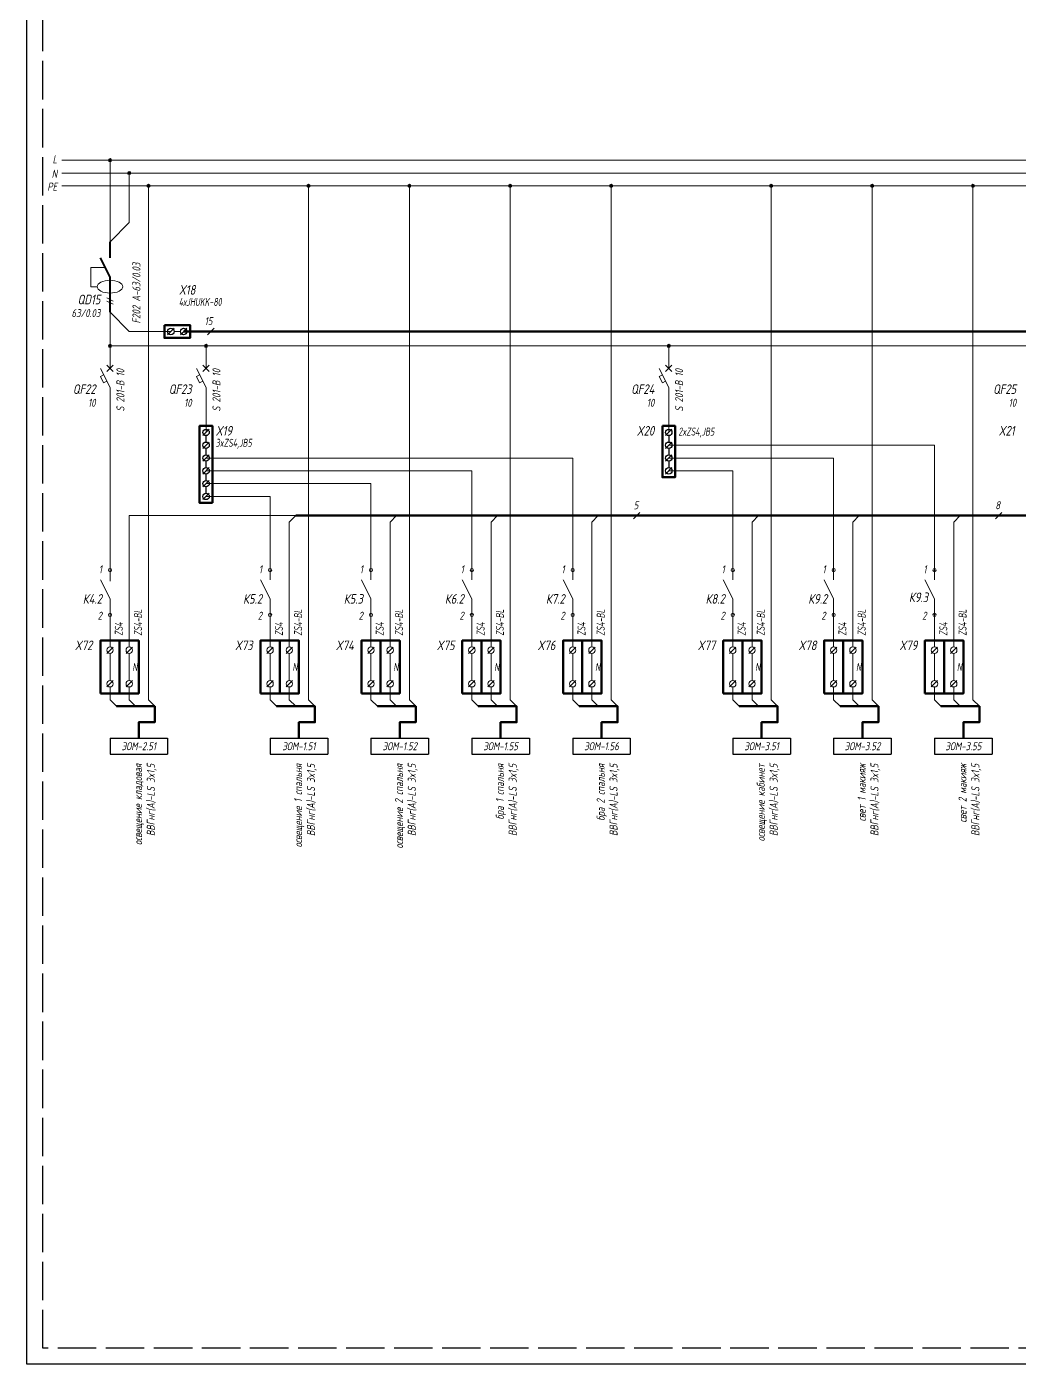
# Model space of a CAD drawing. Header units: millimetres. Extents: x 1708 to 7974, y -337 to 1827.
# Drawn here: x 3698 to 4008, y 663 to 1080.7 of the extents above; entities that cross this region are included whole.
import ezdxf
from ezdxf.enums import TextEntityAlignment as Align

# ---------------------------------------------------------------- set-up
doc = ezdxf.new("R2010")
doc.units = ezdxf.units.MM
doc.linetypes.add('ACAD_ISO02W100', pattern=[15, 12, -3])
doc.layers.add('noprint', color=2, linetype='Continuous', plot=False)
doc.styles.add('ГОСТ-ISOCPEUR', font='isocpeui.ttf', dxfattribs={"width": 0.8})

# ---------------------------------------------------------------- blocks, each defined once
blk = doc.blocks.new('*T20')
at = {"color": 0, "lineweight": -2}
for p, q in [((0, 0), (18, 0)), ((0, 0), (0, -5)), ((18, 0), (18, -5)), ((0, -5), (18, -5))]:
    blk.add_line(p, q, dxfattribs=at)
at = {"color": 0, "insert": (9, -2.5), "char_height": 2.5, "width": 17, "attachment_point": 5, "style": 'ГОСТ-ISOCPEUR'}
blk.add_mtext('{ЭОМ-1.51}', dxfattribs=at)
blk = doc.blocks.new('*T21')
at = {"color": 0, "lineweight": -2}
for p, q in [((0, 0), (18, 0)), ((0, 0), (0, -5)), ((18, 0), (18, -5)), ((0, -5), (18, -5))]:
    blk.add_line(p, q, dxfattribs=at)
at = {"color": 0, "insert": (9, -2.5), "char_height": 2.5, "width": 17, "attachment_point": 5, "style": 'ГОСТ-ISOCPEUR'}
blk.add_mtext('{ЭОМ-1.52}', dxfattribs=at)
blk = doc.blocks.new('*T22')
at = {"color": 0, "lineweight": -2}
for p, q in [((0, 0), (18, 0)), ((0, 0), (0, -5)), ((18, 0), (18, -5)), ((0, -5), (18, -5))]:
    blk.add_line(p, q, dxfattribs=at)
at = {"color": 0, "insert": (9, -2.5), "char_height": 2.5, "width": 17, "attachment_point": 5, "style": 'ГОСТ-ISOCPEUR'}
blk.add_mtext('{ЭОМ-1.55}', dxfattribs=at)
blk = doc.blocks.new('*T23')
at = {"color": 0, "lineweight": -2}
for p, q in [((0, 0), (18, 0)), ((0, 0), (0, -5)), ((18, 0), (18, -5)), ((0, -5), (18, -5))]:
    blk.add_line(p, q, dxfattribs=at)
at = {"color": 0, "insert": (9, -2.5), "char_height": 2.5, "width": 17, "attachment_point": 5, "style": 'ГОСТ-ISOCPEUR'}
blk.add_mtext('{ЭОМ-1.56}', dxfattribs=at)
blk = doc.blocks.new('*T28')
at = {"color": 0, "lineweight": -2}
for p, q in [((0, 0), (18, 0)), ((0, 0), (0, -5)), ((18, 0), (18, -5)), ((0, -5), (18, -5))]:
    blk.add_line(p, q, dxfattribs=at)
at = {"color": 0, "insert": (9, -2.5), "char_height": 2.5, "width": 17, "attachment_point": 5, "style": 'ГОСТ-ISOCPEUR'}
blk.add_mtext('{ЭОМ-3.51}', dxfattribs=at)
blk = doc.blocks.new('*T29')
at = {"color": 0, "lineweight": -2}
for p, q in [((0, 0), (18, 0)), ((0, 0), (0, -5)), ((18, 0), (18, -5)), ((0, -5), (18, -5))]:
    blk.add_line(p, q, dxfattribs=at)
at = {"color": 0, "insert": (9, -2.5), "char_height": 2.5, "width": 17, "attachment_point": 5, "style": 'ГОСТ-ISOCPEUR'}
blk.add_mtext('{ЭОМ-3.52}', dxfattribs=at)
blk = doc.blocks.new('*T30')
at = {"color": 0, "lineweight": -2}
for p, q in [((0, 0), (18, 0)), ((0, 0), (0, -5)), ((18, 0), (18, -5)), ((0, -5), (18, -5))]:
    blk.add_line(p, q, dxfattribs=at)
at = {"color": 0, "insert": (9, -2.5), "char_height": 2.5, "width": 17, "attachment_point": 5, "style": 'ГОСТ-ISOCPEUR'}
blk.add_mtext('{ЭОМ-3.55}', dxfattribs=at)
blk = doc.blocks.new('*T73')
at = {"color": 0, "lineweight": -2}
for p, q in [((0, 0), (18, 0)), ((0, 0), (0, -5)), ((18, 0), (18, -5)), ((0, -5), (18, -5))]:
    blk.add_line(p, q, dxfattribs=at)
at = {"color": 0, "insert": (9, -2.5), "char_height": 2.5, "width": 17, "attachment_point": 5, "style": 'ГОСТ-ISOCPEUR'}
blk.add_mtext('{ЭОМ-2.51}', dxfattribs=at)
blk = doc.blocks.new('УЗО двухполюсное')
at = {"lineweight": 40}
for p, q in [((0, 17), (0, 22)), ((0, 11), (-3, 17)), ((0, 0), (0, 11))]:
    blk.add_line(p, q, dxfattribs=at)
at = {"lineweight": 13}
for p, q in [((-1, 4.5), (1, 3.5)), ((-1, 3.5), (1, 2.5))]:
    blk.add_line(p, q, dxfattribs=at)
blk.add_lwpolyline([(-4, 8), (-6, 8), (-6, 14), (-1.5, 14)], dxfattribs=at)
blk.add_ellipse((0, 8), major_axis=(-4, 0), ratio=0.5, dxfattribs=at)
blk = doc.blocks.new('автомат однополюс')
at = {"lineweight": 13}
for p, q in [((0, 11), (0, 16)), ((0, 5), (-3, 11)), ((-3, 8.5), (-2, 9)), ((-3, 8.5), (-2, 6.5)), ((-1, 12), (1, 10)), ((1, 12), (-1, 10)), ((-2, 6.5), (-1, 7)), ((0, -1), (0, 5))]:
    blk.add_line(p, q, dxfattribs=at)
blk = doc.blocks.new('клемма проходная')
at = {"color": 0, "lineweight": 13}
for p, q in [((2, 12.5), (3.98, 14.48)), ((3, 12.5), (3, 4)), ((2, 2), (3.98, 3.98))]:
    blk.add_line(p, q, dxfattribs=at)
at = {"color": 0, "lineweight": 70}
blk.add_lwpolyline([(0, 0), (0, 16.5), (6, 16.5), (6, 0)], close=True, dxfattribs=at)
at = {"color": 0, "lineweight": 13}
for centre in [(3, 13.5), (3, 3)]:
    blk.add_circle(centre, 1, dxfattribs=at)
blk = doc.blocks.new('клемма проходная N')
at = {"color": 0, "lineweight": 13}
for p, q in [((2, 12.5), (3.98, 14.48)), ((3, 12.5), (3, 4)), ((2, 2), (3.98, 3.98))]:
    blk.add_line(p, q, dxfattribs=at)
at = {"color": 0, "lineweight": 70}
blk.add_lwpolyline([(0, 0), (0, 16.5), (6, 16.5), (6, 0)], close=True, dxfattribs=at)
at = {"color": 0, "lineweight": 13}
for centre in [(3, 13.5), (3, 3)]:
    blk.add_circle(centre, 1, dxfattribs=at)
at = {"lineweight": 13, "style": 'ГОСТ-ISOCPEUR', "width": 0.6}
blk.add_text('N', height=2.5, dxfattribs=at).set_placement((4, 7))
blk = doc.blocks.new('клемма на 6')
for p, q in [((1, -1), (3, -3)), ((3, -2), (5, -2)), ((5, -1), (7, -3)), ((7, -2), (9, -2)), ((9, -1), (11, -3)), ((11, -2), (13, -2)), ((13, -1), (15, -3)), ((15, -2), (17, -2)), ((17, -1), (19, -3)), ((19, -2), (21, -2)), ((21, -1), (23, -3))]:
    blk.add_line(p, q)
at = {"lineweight": 70}
blk.add_lwpolyline([(0, -4), (0, 0), (24, 0), (24, -4)], close=True, dxfattribs=at)
for centre in [(2, -2), (6, -2), (10, -2), (14, -2), (18, -2), (22, -2)]:
    blk.add_circle(centre, 1)
blk = doc.blocks.new('клемма на 4')
for p, q in [((3, 27), (1, 25)), ((3, 23), (1, 21)), ((2, 25), (2, 23)), ((2, 21), (2, 19)), ((3, 19), (1, 17)), ((2, 17), (2, 15)), ((3, 15), (1, 13))]:
    blk.add_line(p, q)
at = {"lineweight": 70}
blk.add_lwpolyline([(0, 28), (4, 28), (4, 12), (0, 12)], close=True, dxfattribs=at)
for centre in [(2, 26), (2, 22), (2, 18), (2, 14)]:
    blk.add_circle(centre, 1)

msp = doc.modelspace()

# ---------------------------------------------------------------- hatches: boundary and pattern name
at = {"lineweight": 13}
h = msp.add_hatch(color=256, dxfattribs=at)
edge = h.paths.add_edge_path()
edge.add_arc((3724, 1039), 0.5, 0, 360)
h = msp.add_hatch(color=256, dxfattribs=at)
edge = h.paths.add_edge_path()
edge.add_arc((3730, 1035), 0.5, 0, 360)
h = msp.add_hatch(color=256, dxfattribs=at)
edge = h.paths.add_edge_path()
edge.add_arc((3736, 1031), 0.5, 0, 360)
h = msp.add_hatch(color=256, dxfattribs=at)
edge = h.paths.add_edge_path()
edge.add_arc((3786, 1031), 0.5, 0, 360)
h = msp.add_hatch(color=256, dxfattribs=at)
edge = h.paths.add_edge_path()
edge.add_arc((3817.5, 1031), 0.5, 0, 360)
h = msp.add_hatch(color=256, dxfattribs=at)
edge = h.paths.add_edge_path()
edge.add_arc((3849, 1031), 0.5, 0, 360)
h = msp.add_hatch(color=256, dxfattribs=at)
edge = h.paths.add_edge_path()
edge.add_arc((3880.5, 1031), 0.5, 0, 360)
h = msp.add_hatch(color=256, dxfattribs=at)
edge = h.paths.add_edge_path()
edge.add_arc((3930.5, 1031), 0.5, 0, 360)
h = msp.add_hatch(color=256, dxfattribs=at)
edge = h.paths.add_edge_path()
edge.add_arc((3962, 1031), 0.5, 0, 360)
h = msp.add_hatch(color=256, dxfattribs=at)
edge = h.paths.add_edge_path()
edge.add_arc((3993.5, 1031), 0.5, 0, 360)
h = msp.add_hatch(color=256, dxfattribs=at)
edge = h.paths.add_edge_path()
edge.add_arc((3724, 981), 0.5, 0, 360)
h = msp.add_hatch(color=256, dxfattribs=at)
edge = h.paths.add_edge_path()
edge.add_arc((3754, 981), 0.5, 0, 360)
h = msp.add_hatch(color=256, dxfattribs=at)
edge = h.paths.add_edge_path()
edge.add_arc((3898.5, 981), 0.5, 0, 360)

# ---------------------------------------------------------------- linework, layer by layer
for p, q in [((3709, 1039), (4418.5, 1039)), ((3709, 1035), (4418.5, 1035)), ((3709, 1031), (4418.5, 1031)), ((3744, 985.5), (3746, 985.5)), ((3724, 962), (3724, 907.5)), ((3754, 962), (3754, 954)), ((3898.5, 962), (3898.5, 954)), ((3724, 902), (3721, 908)), ((3774, 902), (3771, 908)), ((3805.5, 902), (3802.5, 908)), ((3837, 902), (3834, 908)), ((3868.5, 902), (3865.5, 908)), ((3918.5, 902), (3915.5, 908)), ((3950, 902), (3947, 908)), ((3981.5, 902), (3978.5, 908)), ((3724, 902), (3724, 887)), ((3774, 902), (3774, 887)), ((3805.5, 902), (3805.5, 887)), ((3837, 902), (3837, 887)), ((3868.5, 902), (3868.5, 887)), ((3918.5, 902), (3918.5, 887)), ((3950, 902), (3950, 887)), ((3981.5, 902), (3981.5, 887))]:
    msp.add_line(p, q, dxfattribs=at)
for p, q in [((3742, 984.5), (3744, 986.5)), ((3746, 984.5), (3748, 986.5)), ((3754.5, 984.5), (3756.5, 986.5)), ((3887.5, 927), (3889.5, 929)), ((4000.5, 927), (4002.5, 929))]:
    msp.add_line(p, q)
for points in [[(3724, 1013.5), (3724, 1039)], [(3724, 1013.5), (3730, 1019.5), (3730, 1035)], [(3738, 868.5), (3736, 870.5), (3736, 1031)], [(3788, 868.5), (3786, 870.5), (3786, 1031)], [(3819.5, 868.5), (3817.5, 870.5), (3817.5, 1031)], [(3851, 868.5), (3849, 870.5), (3849, 1031)], [(3882.5, 868.5), (3880.5, 870.5), (3880.5, 1031)], [(3932.5, 868.5), (3930.5, 870.5), (3930.5, 1031)], [(3964, 868.5), (3962, 870.5), (3962, 1031)], [(3995.5, 868.5), (3993.5, 870.5), (3993.5, 1031)], [(3724, 991.5), (3724, 979)], [(3724, 991.5), (3730, 985.5), (3743, 985.5)], [(3754, 979), (3754, 981), (3724, 981)], [(3898.5, 979), (3898.5, 981), (3754, 981)], [(4011.5, 979), (4011.5, 981), (3898.5, 981)], [(3898.5, 950), (3981.5, 950), (3981.5, 908)], [(3754, 946), (3868.5, 946), (3868.5, 908)], [(3898.5, 946), (3950, 946), (3950, 908)], [(3754, 942), (3837, 942), (3837, 908)], [(3898.5, 942), (3918.5, 942), (3918.5, 908)], [(3754, 938), (3805.5, 938), (3805.5, 908)], [(3754, 934), (3774, 934), (3774, 908)], [(3730, 887), (3730, 928), (3782, 928)], [(3780, 887), (3780, 926), (3782, 928)], [(3811.5, 887), (3811.5, 926), (3813.5, 928)], [(3843, 887), (3843, 926), (3845, 928)], [(3874.5, 887), (3874.5, 926), (3876.5, 928)], [(3924.5, 887), (3924.5, 926), (3926.5, 928)], [(3956, 887), (3956, 926), (3958, 928)], [(3987.5, 887), (3987.5, 926), (3989.5, 928)], [(3724, 874.5), (3724, 870.5), (3726, 868.5)], [(3730, 874.5), (3730, 870.5), (3732, 868.5)], [(3774, 874.5), (3774, 870.5), (3776, 868.5)], [(3780, 874.5), (3780, 870.5), (3782, 868.5)], [(3805.5, 874.5), (3805.5, 870.5), (3807.5, 868.5)], [(3811.5, 874.5), (3811.5, 870.5), (3813.5, 868.5)], [(3837, 874.5), (3837, 870.5), (3839, 868.5)], [(3843, 874.5), (3843, 870.5), (3845, 868.5)], [(3868.5, 874.5), (3868.5, 870.5), (3870.5, 868.5)], [(3874.5, 874.5), (3874.5, 870.5), (3876.5, 868.5)], [(3918.5, 874.5), (3918.5, 870.5), (3920.5, 868.5)], [(3924.5, 874.5), (3924.5, 870.5), (3926.5, 868.5)], [(3950, 874.5), (3950, 870.5), (3952, 868.5)], [(3956, 874.5), (3956, 870.5), (3958, 868.5)], [(3981.5, 874.5), (3981.5, 870.5), (3983.5, 868.5)], [(3987.5, 874.5), (3987.5, 870.5), (3989.5, 868.5)]]:
    msp.add_lwpolyline(points, dxfattribs=at)
at = {"lineweight": 70}
msp.add_lwpolyline([(3741, 987.5), (3741, 983.5), (3749, 983.5), (3749, 987.5)], close=True, dxfattribs=at)
at = {"lineweight": 50, "flags": 128}
for points in [[(3782, 928), (4252, 928), (4252, 985.5), (3747, 985.5)], [(3726, 868.5), (3738, 868.5), (3738, 863.5), (3733, 863.5), (3733, 858.5)], [(3776, 868.5), (3788, 868.5), (3788, 863.5), (3783, 863.5), (3783, 858.5)], [(3807.5, 868.5), (3819.5, 868.5), (3819.5, 863.5), (3814.5, 863.5), (3814.5, 858.5)], [(3839, 868.5), (3851, 868.5), (3851, 863.5), (3846, 863.5), (3846, 858.5)], [(3870.5, 868.5), (3882.5, 868.5), (3882.5, 863.5), (3877.5, 863.5), (3877.5, 858.5)], [(3920.5, 868.5), (3932.5, 868.5), (3932.5, 863.5), (3927.5, 863.5), (3927.5, 858.5)], [(3952, 868.5), (3964, 868.5), (3964, 863.5), (3959, 863.5), (3959, 858.5)], [(3983.5, 868.5), (3995.5, 868.5), (3995.5, 863.5), (3990.5, 863.5), (3990.5, 858.5)]]:
    msp.add_lwpolyline(points, dxfattribs=at)
at = {"lineweight": 13}
for centre in [(3724, 1039), (3730, 1035), (3736, 1031), (3786, 1031), (3817.5, 1031), (3849, 1031), (3880.5, 1031), (3930.5, 1031), (3962, 1031), (3993.5, 1031), (3724, 981), (3754, 981), (3898.5, 981), (3724, 911), (3774, 911), (3805.5, 911), (3837, 911), (3868.5, 911), (3918.5, 911), (3950, 911), (3981.5, 911), (3724, 897), (3774, 897), (3805.5, 897), (3837, 897), (3868.5, 897), (3918.5, 897), (3950, 897), (3981.5, 897)]:
    msp.add_circle(centre, 0.5, dxfattribs=at)
for centre in [(3743, 985.5), (3747, 985.5)]:
    msp.add_circle(centre, 1)
at = {"layer": 'noprint'}
msp.add_lwpolyline([(3698, 1473.16), (4814.72, 1473.16), (4814.72, 1466.16), (4824.72, 1466.16), (4824.72, 718), (4639.72, 718), (4639.72, 663), (3698, 663)], close=True, dxfattribs=at)
at = {"layer": 'noprint', "linetype": 'ACAD_ISO02W100'}
msp.add_lwpolyline([(3703, 1468.16), (4809.72, 1468.16), (4809.72, 1461.16), (4819.72, 1461.16), (4819.72, 723), (4634.72, 723), (4634.72, 668), (3703, 668)], close=True, dxfattribs=at)

# ---------------------------------------------------------------- block references
for name, p in [('УЗО двухполюсное', (3724, 991.5)), ('автомат однополюс', (3724, 963)), ('автомат однополюс', (3754, 963)), ('автомат однополюс', (3898.5, 963)), ('клемма на 4', (3896.5, 928)), ('клемма проходная', (3721, 872.5)), ('клемма проходная N', (3727, 872.5)), ('клемма проходная', (3771, 872.5)), ('клемма проходная N', (3777, 872.5)), ('клемма проходная', (3802.5, 872.5)), ('клемма проходная N', (3808.5, 872.5)), ('клемма проходная', (3834, 872.5)), ('клемма проходная N', (3840, 872.5)), ('клемма проходная', (3865.5, 872.5)), ('клемма проходная N', (3871.5, 872.5)), ('клемма проходная', (3915.5, 872.5)), ('клемма проходная N', (3921.5, 872.5)), ('клемма проходная', (3947, 872.5)), ('клемма проходная N', (3953, 872.5)), ('клемма проходная', (3978.5, 872.5)), ('клемма проходная N', (3984.5, 872.5)), ('*T73', (3724, 858.5)), ('*T20', (3774, 858.5)), ('*T21', (3805.5, 858.5)), ('*T22', (3837, 858.5)), ('*T23', (3868.5, 858.5)), ('*T28', (3918.5, 858.5)), ('*T29', (3950, 858.5)), ('*T30', (3981.5, 858.5))]:
    msp.add_blockref(name, p)
at = {"rotation": 90}
msp.add_blockref('клемма на 6', (3752, 932), dxfattribs=at)

# ---------------------------------------------------------------- texts
at = {"style": 'ГОСТ-ISOCPEUR', "width": 0.8}
for s, height, p in [('L', 2.5, (3707.5, 1038)), ('N', 2.5, (3707.5, 1033.5)), ('PE', 2.5, (3707.5, 1029.5)), ('QD15', 3, (3721, 994)), ('63/0.03', 2.5, (3721, 990)), ('15', 2.5, (3756, 987.5)), ('QF22', 3, (3719.5, 966)), ('QF23', 3, (3749.5, 966)), ('QF24', 3, (3894, 966)), ('QF25', 3, (4007, 966)), ('10', 2.5, (3719.5, 962)), ('10', 2.5, (3749.5, 962)), ('10', 2.5, (3894, 962)), ('10', 2.5, (4007, 962)), ('5', 2.5, (3889, 930)), ('8', 2.5, (4002, 930)), ('1', 2.5, (3721.5, 910)), ('1', 2.5, (3771.5, 910)), ('1', 2.5, (3803, 910)), ('1', 2.5, (3834.5, 910)), ('1', 2.5, (3866, 910)), ('1', 2.5, (3916, 910)), ('1', 2.5, (3947.5, 910)), ('1', 2.5, (3979, 910)), ('К4.2', 3, (3721.5, 900.5)), ('К5.2', 3, (3771.5, 900.5)), ('К5.3', 3, (3803, 900.5)), ('К6.2', 3, (3834.5, 900.5)), ('К7.2', 3, (3866, 900.5)), ('К8.2', 3, (3916, 900.5)), ('К9.2', 3, (3948, 900.5)), ('К9.3', 3, (3979.5, 901)), ('2', 2.5, (3721.5, 895.5)), ('2', 2.5, (3771.5, 895.5)), ('2', 2.5, (3803, 895.5)), ('2', 2.5, (3834.5, 895.5)), ('2', 2.5, (3866, 895.5)), ('2', 2.5, (3916, 895.5)), ('2', 2.5, (3947.5, 895.5)), ('2', 2.5, (3979, 895.5))]:
    msp.add_text(s, height=height, dxfattribs=at).set_placement(p, align=Align.RIGHT)
at = {"style": 'ГОСТ-ISOCPEUR'}
for s, width, p in [('F202 A-63/0.03', 0.8, (3733.5, 988)), ('S 201-B 10', 0.8, (3728.5, 960.5)), ('S 201-B 10', 0.8, (3758.5, 960.5)), ('S 201-B 10', 0.8, (3903, 960.5)), ('ZS4', 0.6, (3728, 890.5)), ('ZS4-BL', 0.6, (3734, 890.5)), ('ZS4', 0.6, (3778, 890.5)), ('ZS4-BL', 0.6, (3784, 890.5)), ('ZS4', 0.6, (3809.5, 890.5)), ('ZS4-BL', 0.6, (3815.5, 890.5)), ('ZS4', 0.6, (3841, 890.5)), ('ZS4-BL', 0.6, (3847, 890.5)), ('ZS4', 0.6, (3872.5, 890.5)), ('ZS4-BL', 0.6, (3878.5, 890.5)), ('ZS4', 0.6, (3922.5, 890.5)), ('ZS4-BL', 0.6, (3928.5, 890.5)), ('ZS4', 0.6, (3954, 890.5)), ('ZS4-BL', 0.6, (3960, 890.5)), ('ZS4', 0.6, (3985.5, 890.5)), ('ZS4-BL', 0.6, (3991.5, 890.5))]:
    msp.add_text(s, height=2.5, rotation=90, dxfattribs=dict(at, width=width)).set_placement(p)
for s, height, width, p in [('X18', 3, 0.8, (3745.5, 997)), ('4хJHUKK-80', 2.5, 0.6, (3745.5, 993.5)), ('X19', 3, 0.8, (3757, 953)), ('X20', 3, 0.8, (3888.5, 953)), ('2xZS4,JB5', 2.5, 0.6, (3901.5, 953)), ('X21', 3, 0.8, (4001.5, 953)), ('3xZS4,JB5', 2.5, 0.6, (3757, 949.5)), ('X72', 3, 0.8, (3713, 886)), ('X73', 3, 0.8, (3763, 886)), ('X74', 3, 0.8, (3794.5, 886)), ('X75', 3, 0.8, (3826, 886)), ('X76', 3, 0.8, (3857.5, 886)), ('X77', 3, 0.8, (3907.5, 886)), ('X78', 3, 0.8, (3939, 886)), ('X79', 3, 0.8, (3970.5, 886))]:
    msp.add_text(s, height=height, dxfattribs=dict(at, width=width)).set_placement(p)
at = {"lineweight": 13, "style": 'ГОСТ-ISOCPEUR', "width": 0.8}
for s, p in [('освещение кладовая', (3734, 850.5)), ('ВВГнг(А)-LS 3x1,5', (3738, 850.5)), ('освещение 1 спальня', (3784, 850.5)), ('ВВГнг(А)-LS 3x1,5', (3788, 850.5)), ('освещение 2 спальня', (3815.5, 850.5)), ('ВВГнг(А)-LS 3x1,5', (3819.5, 850.5)), ('бра 1 спальня', (3847, 850.5)), ('ВВГнг(А)-LS 3x1,5', (3851, 850.5)), ('бра 2 спальня', (3878.5, 850.5)), ('ВВГнг(А)-LS 3x1,5', (3882.5, 850.5)), ('освещение кабинет', (3928.5, 850.5)), ('ВВГнг(А)-LS 3x1,5', (3932.5, 850.5)), ('свет 1 макияж', (3960, 850.5)), ('ВВГнг(А)-LS 3x1,5', (3964, 850.5)), ('свет 2 макияж', (3991.5, 850.5)), ('ВВГнг(А)-LS 3x1,5', (3995.5, 850.5))]:
    msp.add_text(s, height=2.5, rotation=90, dxfattribs=at).set_placement(p, align=Align.RIGHT)

doc.saveas('drawing.dxf')
